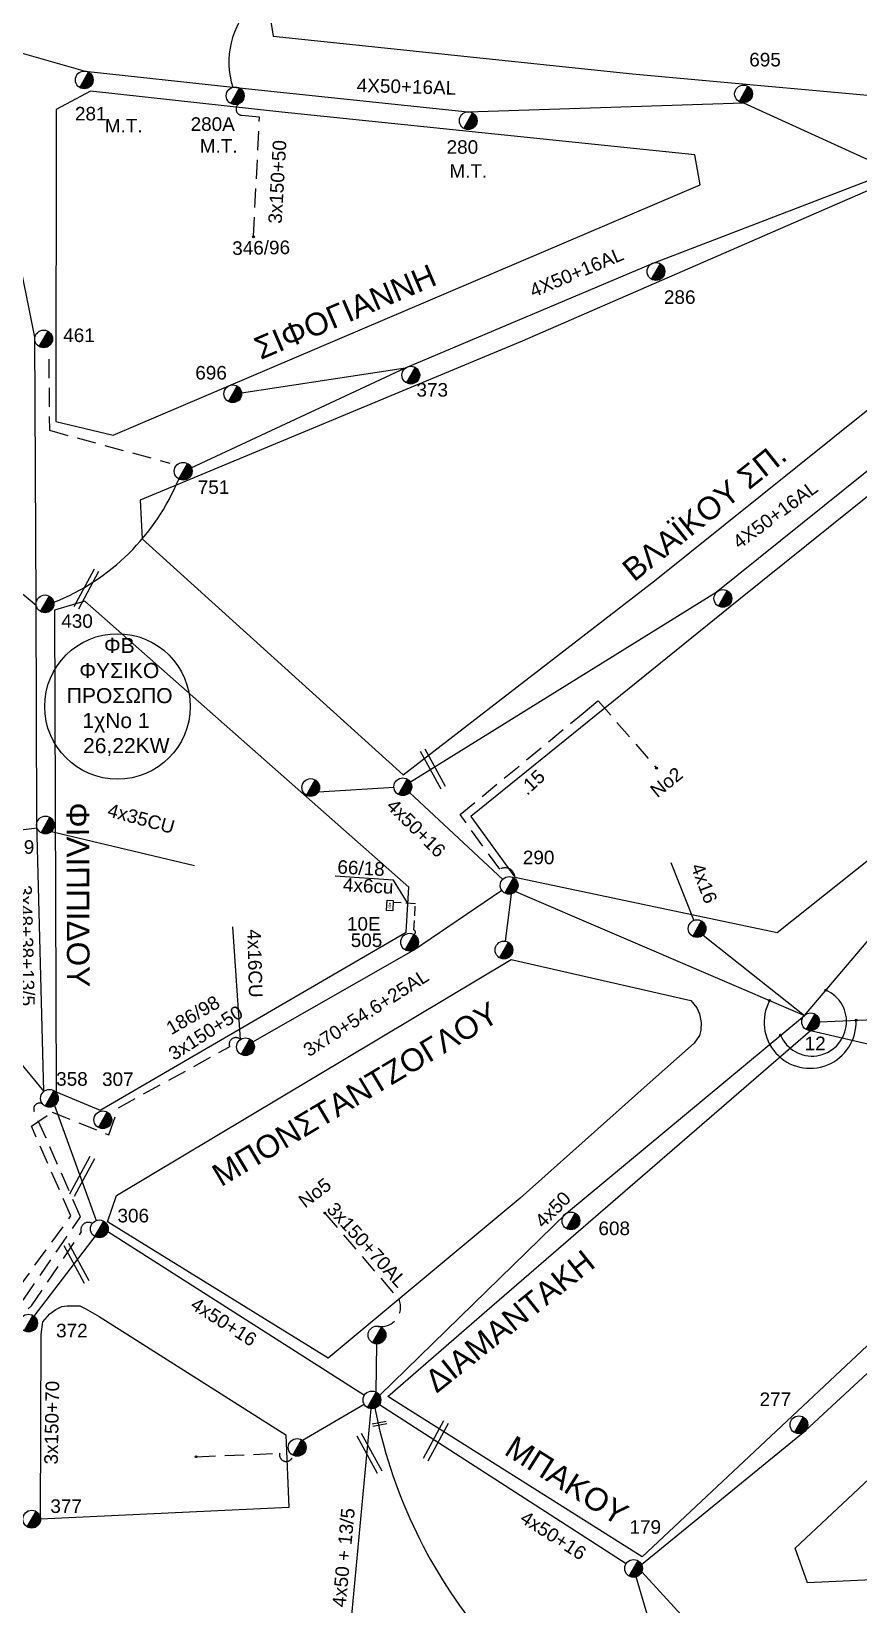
# Model space of a CAD drawing. Header units: millimetres. Extents: x 1421 to 10994, y 848 to 1896.
# Drawn here: x 9232.8 to 9342.8, y 953.6 to 1162.6 of the extents above; entities that cross this region are included whole.
import ezdxf
from ezdxf.enums import TextEntityAlignment as Align

# ---------------------------------------------------------------- set-up
doc = ezdxf.new("R2010")
doc.units = ezdxf.units.MM
doc.linetypes.add('DASHED', pattern=[19.05, 12.7, -6.35])
for name, color, linetype, lineweight in [('.15AL', 7, 'DASHED', 30), ('2X8.5', 7, 'Continuous', 30), ('3x150+50', 7, 'Continuous', 30), ('3x150+50 XLPE', 7, 'SYN_LINE', 30), ('3x150+70', 7, 'Continuous', 30), ('3X48+35+13_5', 7, 'Continuous', 30), ('3x48+38+13_5', 7, 'Continuous', 30), ('3x70+54.6+25 AL', 7, 'SYN_LINE', 30), ('4x13', 7, 'Continuous', 30), ('4x16', 7, 'Continuous', 30), ('4x35CU', 7, 'DASHED', 30), ('4x50', 7, 'Continuous', 30), ('4x50 + 13_5', 7, 'SYN_LINE', 30), ('4x50+16', 7, 'Continuous', 30), ('4x6', 7, 'SYN_LINE', 30), ('Άγνωστα', 7, 'Continuous', 30), ('Υπόγεια καλώδια Παροχών ΧΤ   4x50AL', 7, 'DASHED', 30), ('Υπόγεια καλώδια Παροχών ΧΤ   4x6', 7, 'DASHED', 30)]:
    doc.layers.add(name, color=color, linetype=linetype, lineweight=lineweight)
for name, color, linetype in [('Pillar OTE', 7, 'Continuous'), ('TEXT ΚΑΛΩΔΙΩΝ', 7, 'Continuous'), ('Επιγραφές - Σχήματα', 7, 'Continuous'), ('Μηχανική τομή', 7, 'Continuous'), ('ΝΕΚΡΟ', 7, 'DASHED'), ('Στύλος ΦΜ', 7, 'Continuous'), ('Στύλος ΦΜ @ 1', 7, 'Continuous'), ('Συνδέσεις', 7, 'Continuous'), ('Τομή', 7, 'Continuous'), ('Υπόβαθρο ΔΕΗ', 7, 'Continuous')]:
    doc.layers.add(name, color=color, linetype=linetype)
doc.styles.add('arial', font='arial.ttf', dxfattribs={"height": 3})
doc.styles.get("Standard").update_dxf_attribs({"font": 'arial.ttf', "height": 1.8})
doc.linetypes.add('SYN_LINE', pattern='A,0.5,-0.0001,["/\\/\\/\\/",Standard,S=0.1,R=0,X=0,Y=-0.05],-0.25', length=0.7501)
doc.dimstyles.new('ISO-25', dxfattribs={"dimtxt": 2.5, "dimasz": 2.5, "dimexe": 1.25, "dimexo": 0.625, "dimtad": 1, "dimtxsty": 'Standard', "dimcen": 2.5, "dimadec": 0, "dimazin": 0, "dimtfac": 1, "dimtmove": 0, "dimatfit": 3, "dimfxl": 1, "dimarcsym": 0})

# ---------------------------------------------------------------- blocks, each defined once
blk = doc.blocks.new('ΥΠΑΡΧΩΝ ΤΣΙΜΕΝΤΕΝΙΟΣ ΣΤΥΛΟΣ')
at = {"layer": 'Στύλος ΦΜ'}
blk.add_hatch(color=7, dxfattribs=at).paths.add_polyline_path([(-1.29, -2.28, 0.574793), (2.62, 0, 0.268822), (1.3, 2.27)])
at = {"layer": 'Στύλος ΦΜ', "color": 7}
blk.add_line((-1.29, -2.28), (1.3, 2.27), dxfattribs=at)
blk.add_circle((0, 0), 2.62, dxfattribs=at)
at = {"layer": 'Στύλος ΦΜ', "flags": 4}
for tag, p in [('ΑΡΙΘΜΟΣ', (-4.68, 8.05)), ('ΤΥΠΟΣ', (-4.91, 3.03))]:
    blk.add_attdef(tag, p, '', height=4, dxfattribs=at)
blk = doc.blocks.new('_ΣΥΝΔΕΣΗ')
at = {"layer": 'Συνδέσεις', "linetype": 'SYN_LINE', "ltscale": 40}
blk.add_hatch(color=256, dxfattribs=at).paths.add_polyline_path([(0.5, -0.01, 1), (-0.5, -0.01, 1)])
at = {"layer": 'Συνδέσεις'}
blk.add_circle((0, -0.01), 0.5, dxfattribs=at)
blk = doc.blocks.new('ΤΟΜΗ')
at = {"layer": 'Τομή', "ltscale": 40}
for p, q in [((11.33, -0.65), (-11.4, -0.65)), ((11.33, -3.42), (-11.4, -3.42))]:
    blk.add_line(p, q, dxfattribs=at)
blk = doc.blocks.new('ΜΗΧΑΝΙΚΗ ΤΟΜΗ')
at = {"layer": 'Μηχανική τομή', "ltscale": 40}
for p, q in [((-3.79, 1.21), (3.79, 1.21)), ((3.79, -0.34), (-3.79, -0.34))]:
    blk.add_line(p, q, dxfattribs=at)
blk = doc.blocks.new('PILLAR ΟΤΕ')
at = {"layer": 'Pillar OTE', "ltscale": 40}
blk.add_lwpolyline([(-3.3, 2), (3.4, 2), (3.4, -2), (-3.3, -2)], close=True, dxfattribs=at)
at = {"layer": 'Pillar OTE', "insert": (-1.8, 0.7), "char_height": 1.357, "width": 109.961, "attachment_point": 1}
blk.add_mtext('{\\fArial|b1|i0|c161|p34;OTE}', dxfattribs=at)

msp = doc.modelspace()

# ---------------------------------------------------------------- linework, layer by layer
at = {"layer": '.15AL', "color": 151, "linetype": 'DASHED', "lineweight": -3, "ltscale": 0.2}
msp.add_lwpolyline([(9297.1, 1050.27, 0.557333), (9295.09, 1051.32), (9289.8, 1058.57), (9306.17, 1072.05)], format="xyb", dxfattribs=at)
at = {"layer": '2X8.5', "color": 62, "linetype": 'Continuous', "lineweight": -3, "ltscale": 0.2}
msp.add_lwpolyline([(9223.52, 1035.06), (9234.49, 1021.78)], dxfattribs=at)
at = {"layer": '3x150+50', "color": 151, "linetype": 'DASHED', "lineweight": -3, "ltscale": 0.2}
msp.add_lwpolyline([(9262.36, 1135.42), (9263.16, 1151.23), (9260.78, 1151.48, -0.733055), (9260.47, 1153.04, -1.329766)], format="xyb", dxfattribs=at)
at = {"layer": '3x150+50 XLPE', "color": 151, "linetype": 'DASHED', "lineweight": -3, "ltscale": 0.2}
msp.add_lwpolyline([(9306.17, 1072.05), (9308.16, 1073.69), (9315.92, 1064.74)], dxfattribs=at)
msp.add_lwpolyline([(9214.62, 999.6, -0.772418), (9222.95, 999.6), (9222.95, 992.89), (9227.49, 992.72), (9231.07, 995.61), (9238.09, 1005.24), (9232.84, 1017.17), (9235.59, 1019.05), (9243.14, 1016.01), (9244.4, 1019.62), (9259.17, 1027.71, -0.793708), (9260.63, 1028.7)], format="xyb", dxfattribs=at)
at = {"layer": '3x150+50 XLPE', "color": 62, "linetype": 'DASHED', "lineweight": -3, "ltscale": 0.2}
msp.add_lwpolyline([(9215.6, 999.43, -0.84291), (9222.08, 999.12), (9222.1, 991.76), (9228.44, 991.51), (9231.82, 994.18), (9239.37, 1005.11), (9233.21, 1019.16, -0.74922), (9234.34, 1020.11, -0.93946)], format="xyb", dxfattribs=at)
at = {"layer": '3x150+50 XLPE', "color": 27, "linetype": 'DASHED', "lineweight": -3, "ltscale": 0.2}
for points in [[(9216.59, 999.26, -0.869353), (9221.24, 997.98), (9221.11, 990.76), (9229.5, 990.46), (9232.84, 993.29), (9239.46, 1003.08, -0.698509), (9240.93, 1004.25, -2.217827)], [(9254.75, 973.26), (9265.84, 973.71, 1.096813), (9267.58, 973.46, -0.934953)]]:
    msp.add_lwpolyline(points, format="xyb", dxfattribs=at)
at = {"layer": '3x150+70', "color": 27, "linetype": 'DASHED', "lineweight": -3, "ltscale": 0.2}
msp.add_lwpolyline([(9271.82, 1005.63), (9281.69, 994.17, -0.611374), (9278.75, 990.61, -2.46988)], format="xyb", dxfattribs=at)
at = {"layer": '3X48+35+13_5', "color": 2, "linetype": 'Continuous', "lineweight": -3, "ltscale": 0.2}
for points in [[(9235.92, 1019.91), (9241.46, 1004.64)], [(9241.28, 1002.51), (9233.18, 991.94)]]:
    msp.add_lwpolyline(points, dxfattribs=at)
at = {"layer": '3x48+38+13_5', "color": 62, "linetype": 'Continuous', "lineweight": -3, "ltscale": 0.2}
msp.add_lwpolyline([(9234.49, 1021.78), (9233.57, 1057.49), (9233.49, 1086.77), (9233.31, 1121.99), (9225.65, 1159.97)], dxfattribs=at)
at = {"layer": '3x70+54.6+25 AL', "color": 151, "linetype": 'SYN_LINE', "lineweight": -3, "ltscale": 10}
msp.add_lwpolyline([(9262.27, 1028.37), (9283.62, 1040.56), (9295.35, 1048.51)], dxfattribs=at)
at = {"layer": '3x70+54.6+25 AL', "color": 151, "linetype": 'SYN_LINE', "lineweight": -3, "ltscale": 15}
for points in [[(9260.63, 1028.7), (9259.61, 1043.66)], [(9322.1, 1042.55), (9335.57, 1031.89)]]:
    msp.add_lwpolyline(points, dxfattribs=at)
at = {"layer": '3x70+54.6+25 AL', "color": 151, "linetype": 'SYN_LINE', "lineweight": -3, "ltscale": 20}
msp.add_arc((9345.39, 992.9), 68.2, 191.1678, 218.7687, dxfattribs=at)
at = {"layer": '4x13', "color": 1, "lineweight": -3, "ltscale": 15}
msp.add_lwpolyline([(9260.78, 1114.61), (9282.56, 1117.91)], dxfattribs=at)
at = {"layer": '4x16', "color": 151, "linetype": 'SYN_LINE', "lineweight": -3, "ltscale": 9}
msp.add_lwpolyline([(9317.82, 1052.22), (9320.87, 1044.51)], dxfattribs=at)
at = {"layer": '4x35CU', "color": 62, "linetype": 'SYN_LINE', "lineweight": -3, "ltscale": 15}
msp.add_lwpolyline([(9235.52, 1056.33), (9254.53, 1051.82)], dxfattribs=at)
at = {"layer": '4x50', "color": 1, "lineweight": -3, "ltscale": 15}
msp.add_lwpolyline([(9235.81, 1086.78, 0.203544), (9252.42, 1103.16, 1.019307)], format="xyb", dxfattribs=at)
at = {"layer": '4x50', "color": 27, "linetype": 'Continuous', "lineweight": -3, "ltscale": 0.2}
for points in [[(9279.12, 981.37), (9303.94, 1005.61), (9335.57, 1031.89), (9347.51, 1045.92), (9375.14, 1066.79)], [(9268.85, 975.44), (9277.05, 980.24)]]:
    msp.add_lwpolyline(points, dxfattribs=at)
at = {"layer": '4x50 + 13_5', "color": 1, "linetype": 'Continuous', "lineweight": -3, "ltscale": 0.2}
msp.add_lwpolyline([(9115.44, 1071.99), (9139.54, 1068.09), (9165.31, 1063.4), (9192.37, 1058.29), (9213.73, 1054.38), (9233.59, 1056.83)], dxfattribs=at)
at = {"layer": '4x50 + 13_5', "color": 151, "linetype": 'Continuous', "lineweight": -3, "ltscale": 0.2}
msp.add_lwpolyline([(9277.37, 902.01), (9275.8, 925.29), (9275.06, 948.43), (9277.98, 979.63)], dxfattribs=at)
at = {"layer": '4x50 + 13_5', "color": 6, "linetype": 'Continuous', "lineweight": -3, "ltscale": 0.2}
msp.add_lwpolyline([(9353.55, 861.33), (9341.54, 888.72), (9327.75, 917.84), (9320.24, 933.38), (9313.21, 957.29)], dxfattribs=at)
at = {"layer": '4x50+16', "color": 151, "linetype": 'Continuous', "lineweight": -3, "ltscale": 15}
msp.add_lwpolyline([(9262.27, 1166.3, 0.279235), (9259.6, 1155.21, 1.910652)], format="xyb", dxfattribs=at)
for points in [[(9226.6, 1161.14), (9239.99, 1157.36), (9259.6, 1155.21), (9290.84, 1151.94), (9327.47, 1153.15), (9346.03, 1144.69)], [(9271, 1061.61), (9281.03, 1062.2)], [(9283.09, 1061.5), (9295.47, 1049.97)], [(9297.19, 1048.36), (9335.57, 1031.89)], [(9337.57, 1031.03), (9368.56, 1032.37), (9390.36, 1028.55)]]:
    msp.add_lwpolyline(points, dxfattribs=at)
at = {"layer": '4x50+16', "color": 1, "lineweight": -3, "ltscale": 15}
msp.add_lwpolyline([(9254.09, 1104.64), (9282.56, 1117.91), (9315.46, 1131.84), (9345.82, 1143.49)], dxfattribs=at)
at = {"layer": '4x50+16', "color": 206, "linetype": 'Continuous', "lineweight": -3, "ltscale": 0.2}
msp.add_lwpolyline([(9389.64, 1139.85), (9365.28, 1121.65), (9343.85, 1104.18), (9323.85, 1088.07), (9283.2, 1062.89)], dxfattribs=at)
at = {"layer": '4x50+16', "color": 62, "linetype": 'Continuous', "lineweight": -3, "ltscale": 0.2}
msp.add_lwpolyline([(9233.49, 1086.37), (9212.19, 1103.98)], dxfattribs=at)
at = {"layer": '4x50+16', "color": 6, "linetype": 'Continuous', "lineweight": -3, "ltscale": 0.2}
for points in [[(9313.93, 958.93), (9335.69, 976.68), (9360.44, 999.6), (9390.66, 1027.54)], [(9279.08, 980.18), (9311.88, 959.06)]]:
    msp.add_lwpolyline(points, dxfattribs=at)
at = {"layer": '4x50+16', "color": 27, "linetype": 'Continuous', "lineweight": -3, "ltscale": 0.2}
for points in [[(9242.98, 1003.16), (9277.09, 981.44)], [(9278.67, 981.82), (9278.75, 988.26)]]:
    msp.add_lwpolyline(points, dxfattribs=at)
at = {"layer": '4x50+16', "color": 151, "lineweight": -3, "ltscale": 0.2}
msp.add_lwpolyline([(9398.78, 892.5), (9369.35, 913.08), (9333.56, 936.57), (9313.96, 957.96)], dxfattribs=at)
at = {"layer": '4x6', "color": 151, "linetype": 'SYN_LINE', "lineweight": -3, "ltscale": 8}
msp.add_lwpolyline([(9296.58, 1048.02), (9295.79, 1041.75)], dxfattribs=at)
at = {"layer": 'ΝΕΚΡΟ', "lineweight": -3, "ltscale": 0.2}
msp.add_lwpolyline([(9235.15, 1119.1), (9235.23, 1109.63), (9251.23, 1105.27)], dxfattribs=at)
at = {"layer": 'Υπόβαθρο ΔΕΗ', "lineweight": -3, "ltscale": 0.1}
for points in [[(9264.33, 1165.95), (9264.96, 1162), (9312.72, 1157.01), (9353.69, 1153.26), (9394.91, 1194.43), (9383.58, 1207.8), (9353.76, 1197.27), (9320.61, 1185.54), (9289.65, 1174.68)], [(9240.69, 1154.71), (9236.11, 1152.24), (9236.1, 1110.81), (9243.7, 1108.98), (9321.71, 1142.24), (9321.01, 1146.21), (9266.12, 1151.91)], [(9247.58, 1095.21), (9282.26, 1063.87), (9315.63, 1089.64), (9372.45, 1135.15), (9371.63, 1140.45), (9358, 1141.91), (9347.11, 1142.83), (9298.04, 1121.47), (9247.31, 1100.36)], [(9291.24, 1058.3), (9297.1, 1050.27), (9331.95, 1042.89), (9360.99, 1066.03), (9435.95, 1125.78), (9435.48, 1134.22), (9391.2, 1138.99), (9362.84, 1115.98), (9326.85, 1087.11)], [(9272.29, 986.33), (9242.97, 1004.48), (9244.14, 1007.96), (9296.58, 1039.31), (9320.47, 1033.86), (9321.26, 1032.91), (9321.63, 1032.08), (9321.83, 1030.94), (9321.79, 1029.95), (9321.62, 1029.2), (9320.91, 1028.21), (9315.08, 1023), (9297.79, 1007.62)], [(9375.01, 1020.88), (9375.39, 1017.48), (9353.16, 996.68), (9313.99, 959.95), (9280.19, 981.27), (9293.35, 992.68), (9336.39, 1029.88)], [(9393.26, 1016.28), (9443.65, 1004.61), (9444.52, 998.97), (9401.55, 959.57), (9336, 956.51), (9334.33, 961.1)], [(9266.66, 976.16), (9267.05, 966.53), (9234.06, 964.96), (9234.13, 989.49), (9234.38, 991.19), (9235.3, 992.25), (9236.07, 992.82), (9236.88, 993.2), (9237.59, 993.31), (9238.65, 993.31), (9239.27, 993.31), (9239.98, 992.93), (9241.83, 991.9)]]:
    msp.add_lwpolyline(points, close=True, dxfattribs=at)
msp.add_lwpolyline([(9282.99, 1048.95), (9239.96, 1086.94), (9235.92, 1085.74), (9236.13, 1021.75), (9241.97, 1019.28), (9282.65, 1042.95), (9282.99, 1048.95)], dxfattribs=at)
at = {"layer": 'Υπόβαθρο ΔΕΗ', "lineweight": -3}
msp.add_circle((9244.28, 1072.94), 9.67, dxfattribs=at)
for centre, radius, start, end in [((9336.6, 1031.06), 4.57, 203.1454, 66.5067), ((9336.32, 1030.97), 6.11, 151.6175, 2.5512)]:
    msp.add_arc(centre, radius, start, end, dxfattribs=at)
at = {"layer": 'Υπόγεια καλώδια Παροχών ΧΤ   4x6', "color": 151, "linetype": 'DASHED', "lineweight": -3, "ltscale": 0.1}
msp.add_lwpolyline([(9283.69, 1042.64, 0.676104), (9283.67, 1043.23), (9283.87, 1046.72), (9280.93, 1046.89)], format="xyb", dxfattribs=at)

# ---------------------------------------------------------------- block references
at = {"layer": 'Pillar OTE', "xscale": 0.2059865050617821, "yscale": 0.2059865050617821, "zscale": 0.2059865050617821, "rotation": 87}
msp.add_blockref('PILLAR ΟΤΕ', (9280.48, 1046.47), dxfattribs=at)
at = {"layer": 'Μηχανική τομή', "xscale": 0.249999999999919, "yscale": 0.249999999999919, "zscale": 0.249999999999919, "rotation": 11.04492557773961}
msp.add_blockref('ΜΗΧΑΝΙΚΗ ΤΟΜΗ', (9279.12, 977.52), dxfattribs=at)
at = {"layer": 'Στύλος ΦΜ @ 1', "color": 1, "lineweight": -3, "ltscale": 40}
ref = msp.add_blockref('ΥΠΑΡΧΩΝ ΤΣΙΜΕΝΤΕΝΙΟΣ ΣΤΥΛΟΣ', (9327.48, 1154.32), dxfattribs=dict(at, xscale=0.4499999999998181, yscale=0.4499999999998181, zscale=0.4499999999998181))
ref.add_attrib('ΑΡΙΘΜΟΣ', '695', (9328.24, 1157.98), dxfattribs={"layer": 'Στύλος ΦΜ', "height": 1.8, "flags": 4})
ref = msp.add_blockref('ΥΠΑΡΧΩΝ ΤΣΙΜΕΝΤΕΝΙΟΣ ΣΤΥΛΟΣ', (9239.86, 1156.19), dxfattribs=dict(at, xscale=0.4499999999998181, yscale=0.4499999999998181, zscale=0.4499999999998181))
ref.add_attrib('ΤΥΠΟΣ', 'M.T.', (9242.59, 1149.2), dxfattribs={"layer": 'Στύλος ΦΜ', "height": 1.8, "flags": 4})
ref.add_attrib('ΑΡΙΘΜΟΣ', '281', (9238.63, 1150.8), dxfattribs={"layer": 'Στύλος ΦΜ', "height": 1.8, "flags": 4})
ref = msp.add_blockref('ΥΠΑΡΧΩΝ ΤΣΙΜΕΝΤΕΝΙΟΣ ΣΤΥΛΟΣ', (9259.92, 1154.08), dxfattribs=dict(at, xscale=0.4499999999998181, yscale=0.4499999999998181, zscale=0.4499999999998181))
ref.add_attrib('ΤΥΠΟΣ', 'M.T.', (9255.22, 1146.52), dxfattribs={"layer": 'Στύλος ΦΜ', "height": 1.8, "flags": 4})
ref.add_attrib('ΑΡΙΘΜΟΣ', '280A', (9254, 1149.42), dxfattribs={"layer": 'Στύλος ΦΜ', "height": 1.8, "flags": 4})
ref = msp.add_blockref('ΥΠΑΡΧΩΝ ΤΣΙΜΕΝΤΕΝΙΟΣ ΣΤΥΛΟΣ', (9290.89, 1150.77), dxfattribs=dict(at, xscale=0.4499999999998181, yscale=0.4499999999998181, zscale=0.4499999999998181))
ref.add_attrib('ΤΥΠΟΣ', 'M.T.', (9288.39, 1143.19), dxfattribs={"layer": 'Στύλος ΦΜ', "height": 1.8, "flags": 4})
ref.add_attrib('ΑΡΙΘΜΟΣ', '280', (9288.02, 1146.37), dxfattribs={"layer": 'Στύλος ΦΜ', "height": 1.8, "flags": 4})
ref = msp.add_blockref('ΥΠΑΡΧΩΝ ΤΣΙΜΕΝΤΕΝΙΟΣ ΣΤΥΛΟΣ', (9315.84, 1130.73), dxfattribs=dict(at, xscale=0.4499999999998181, yscale=0.4499999999998181, zscale=0.4499999999998181))
ref.add_attrib('ΑΡΙΘΜΟΣ', '286', (9316.9, 1126.43), dxfattribs={"layer": 'Στύλος ΦΜ', "height": 1.8, "flags": 4})
ref = msp.add_blockref('ΥΠΑΡΧΩΝ ΤΣΙΜΕΝΤΕΝΙΟΣ ΣΤΥΛΟΣ', (9234.47, 1121.77), dxfattribs=dict(at, xscale=0.4499999999998181, yscale=0.4499999999998181, zscale=0.4499999999998181))
ref.add_attrib('ΑΡΙΘΜΟΣ', '461', (9237.07, 1121.36), dxfattribs={"layer": 'Στύλος ΦΜ', "height": 1.8, "flags": 4})
ref = msp.add_blockref('ΥΠΑΡΧΩΝ ΤΣΙΜΕΝΤΕΝΙΟΣ ΣΤΥΛΟΣ', (9259.6, 1114.48), dxfattribs=dict(at, xscale=0.4499999999998181, yscale=0.4499999999998181, zscale=0.4499999999998181))
ref.add_attrib('ΑΡΙΘΜΟΣ', '696', (9254.62, 1116.38), dxfattribs={"layer": 'Στύλος ΦΜ', "height": 1.8, "flags": 4})
ref = msp.add_blockref('ΥΠΑΡΧΩΝ ΤΣΙΜΕΝΤΕΝΙΟΣ ΣΤΥΛΟΣ', (9283.26, 1116.96), dxfattribs=dict(at, xscale=0.4499999999998181, yscale=0.4499999999998181, zscale=0.4499999999998181))
ref.add_attrib('ΑΡΙΘΜΟΣ', '373', (9284.01, 1114.11), dxfattribs={"layer": 'Στύλος ΦΜ', "height": 1.8, "flags": 4})
ref = msp.add_blockref('ΥΠΑΡΧΩΝ ΤΣΙΜΕΝΤΕΝΙΟΣ ΣΤΥΛΟΣ', (9253.01, 1104.19), dxfattribs=dict(at, xscale=0.4499999999998181, yscale=0.4499999999998181, zscale=0.4499999999998181))
ref.add_attrib('ΑΡΙΘΜΟΣ', '751', (9254.95, 1101.18), dxfattribs={"layer": 'Στύλος ΦΜ', "height": 1.8, "flags": 4})
ref = msp.add_blockref('ΥΠΑΡΧΩΝ ΤΣΙΜΕΝΤΕΝΙΟΣ ΣΤΥΛΟΣ', (9234.65, 1086.57), dxfattribs=dict(at, xscale=0.4499999999998181, yscale=0.4499999999998181, zscale=0.4499999999998181))
ref.add_attrib('ΑΡΙΘΜΟΣ', '430', (9236.81, 1083.39), dxfattribs={"layer": 'Στύλος ΦΜ', "height": 1.8, "flags": 4})
at = {"layer": 'Στύλος ΦΜ @ 1', "color": 1, "lineweight": -3, "ltscale": 40, "xscale": 0.4499999999998181, "yscale": 0.4499999999998181, "zscale": 0.4499999999998181}
for p in [(9324.73, 1087.29), (9269.96, 1062.17), (9282.2, 1062.27), (9321.31, 1043.42), (9295.64, 1040.58), (9261.29, 1027.72), (9278.77, 989.43), (9278.09, 980.8), (9268.16, 974.49)]:
    msp.add_blockref('ΥΠΑΡΧΩΝ ΤΣΙΜΕΝΤΕΝΙΟΣ ΣΤΥΛΟΣ', p, dxfattribs=at)
at = {"layer": 'Στύλος ΦΜ @ 1', "color": 1, "lineweight": -3, "ltscale": 40}
ref = msp.add_blockref('ΥΠΑΡΧΩΝ ΤΣΙΜΕΝΤΕΝΙΟΣ ΣΤΥΛΟΣ', (9234.71, 1057.19), dxfattribs=dict(at, xscale=0.4499999999998181, yscale=0.4499999999998181, zscale=0.4499999999998181))
ref.add_attrib('ΑΡΙΘΜΟΣ', '359', (9229.03, 1053.37), dxfattribs={"layer": 'Στύλος ΦΜ', "height": 1.8, "flags": 4})
ref = msp.add_blockref('ΥΠΑΡΧΩΝ ΤΣΙΜΕΝΤΕΝΙΟΣ ΣΤΥΛΟΣ', (9296.33, 1049.17), dxfattribs=dict(at, xscale=0.4499999999998181, yscale=0.4499999999998181, zscale=0.4499999999998181))
ref.add_attrib('ΑΡΙΘΜΟΣ', '290', (9298.15, 1051.98), dxfattribs={"layer": 'Στύλος ΦΜ', "height": 1.8, "flags": 4})
ref = msp.add_blockref('ΥΠΑΡΧΩΝ ΤΣΙΜΕΝΤΕΝΙΟΣ ΣΤΥΛΟΣ', (9283.1, 1041.62), dxfattribs=dict(at, xscale=0.4499999999998181, yscale=0.4499999999998181, zscale=0.4499999999998181))
ref.add_attrib('ΤΥΠΟΣ', '10E', (9274.77, 1043.16), dxfattribs={"layer": 'Στύλος ΦΜ', "height": 1.8, "flags": 4})
ref.add_attrib('ΑΡΙΘΜΟΣ', '505', (9275.28, 1040.98), dxfattribs={"layer": 'Στύλος ΦΜ', "height": 1.8, "flags": 4})
ref = msp.add_blockref('ΥΠΑΡΧΩΝ ΤΣΙΜΕΝΤΕΝΙΟΣ ΣΤΥΛΟΣ', (9336.39, 1031.05), dxfattribs=dict(at, xscale=0.4499999999998181, yscale=0.4499999999998181, zscale=0.4499999999998181))
ref.add_attrib('ΑΡΙΘΜΟΣ', '12', (9335.6, 1027.27), dxfattribs={"layer": 'Στύλος ΦΜ', "height": 1.8, "flags": 4})
ref = msp.add_blockref('ΥΠΑΡΧΩΝ ΤΣΙΜΕΝΤΕΝΙΟΣ ΣΤΥΛΟΣ', (9235.24, 1020.87), dxfattribs=dict(at, xscale=0.4499999999998181, yscale=0.4499999999998181, zscale=0.4499999999998181))
ref.add_attrib('ΑΡΙΘΜΟΣ', '358', (9236.13, 1022.55), dxfattribs={"layer": 'Στύλος ΦΜ', "height": 1.8, "flags": 4})
ref = msp.add_blockref('ΥΠΑΡΧΩΝ ΤΣΙΜΕΝΤΕΝΙΟΣ ΣΤΥΛΟΣ', (9242.33, 1018.02), dxfattribs=dict(at, xscale=0.4499999999998181, yscale=0.4499999999998181, zscale=0.4499999999998181))
ref.add_attrib('ΑΡΙΘΜΟΣ', '307', (9242.23, 1022.52), dxfattribs={"layer": 'Στύλος ΦΜ', "height": 1.8, "flags": 4})
ref = msp.add_blockref('ΥΠΑΡΧΩΝ ΤΣΙΜΕΝΤΕΝΙΟΣ ΣΤΥΛΟΣ', (9241.87, 1003.53), dxfattribs=dict(at, xscale=0.4499999999998181, yscale=0.4499999999998181, zscale=0.4499999999998181))
ref.add_attrib('ΑΡΙΘΜΟΣ', '306', (9244.28, 1004.39), dxfattribs={"layer": 'Στύλος ΦΜ', "height": 1.8, "flags": 4})
ref = msp.add_blockref('ΥΠΑΡΧΩΝ ΤΣΙΜΕΝΤΕΝΙΟΣ ΣΤΥΛΟΣ', (9304.54, 1004.59), dxfattribs=dict(at, xscale=0.4499999999998181, yscale=0.4499999999998181, zscale=0.4499999999998181))
ref.add_attrib('ΑΡΙΘΜΟΣ', '608', (9308.2, 1002.7), dxfattribs={"layer": 'Στύλος ΦΜ', "height": 1.8, "flags": 4})
ref = msp.add_blockref('ΥΠΑΡΧΩΝ ΤΣΙΜΕΝΤΕΝΙΟΣ ΣΤΥΛΟΣ', (9232.46, 991.01), dxfattribs=dict(at, xscale=0.4499999999998181, yscale=0.4499999999998181, zscale=0.4499999999998181))
ref.add_attrib('ΑΡΙΘΜΟΣ', '372', (9236.12, 989.12), dxfattribs={"layer": 'Στύλος ΦΜ', "height": 1.8, "flags": 4})
ref = msp.add_blockref('ΥΠΑΡΧΩΝ ΤΣΙΜΕΝΤΕΝΙΟΣ ΣΤΥΛΟΣ', (9334.84, 977.5), dxfattribs=dict(at, xscale=0.4499999999998181, yscale=0.4499999999998181, zscale=0.4499999999998181))
ref.add_attrib('ΑΡΙΘΜΟΣ', '277', (9329.61, 979.99), dxfattribs={"layer": 'Στύλος ΦΜ', "height": 1.8, "flags": 4})
ref = msp.add_blockref('ΥΠΑΡΧΩΝ ΤΣΙΜΕΝΤΕΝΙΟΣ ΣΤΥΛΟΣ', (9232.88, 964.96), dxfattribs=dict(at, xscale=0.4499999999998181, yscale=0.4499999999998181, zscale=0.4499999999998181))
ref.add_attrib('ΑΡΙΘΜΟΣ', '377', (9235.36, 965.79), dxfattribs={"layer": 'Στύλος ΦΜ', "height": 1.8, "flags": 4})
ref = msp.add_blockref('ΥΠΑΡΧΩΝ ΤΣΙΜΕΝΤΕΝΙΟΣ ΣΤΥΛΟΣ', (9312.87, 958.42), dxfattribs=dict(at, xscale=0.4499999999998181, yscale=0.4499999999998181, zscale=0.4499999999998181))
ref.add_attrib('ΑΡΙΘΜΟΣ', '179', (9312.32, 963.02), dxfattribs={"layer": 'Στύλος ΦΜ', "height": 1.8, "flags": 4})
at = {"layer": 'Συνδέσεις', "lineweight": -3, "xscale": 0.25, "yscale": 0.25, "zscale": 0.25}
for p in [(9262.36, 1135.34), (9315.92, 1064.75), (9338.42, 1035.25), (9330.95, 1033.88), (9342.43, 1031.25), (9332.4, 1029.26), (9271.82, 1005.64), (9254.75, 973.26)]:
    msp.add_blockref('_ΣΥΝΔΕΣΗ', p, dxfattribs=at)
at = {"layer": 'Τομή', "lineweight": -3}
for p, xscale, yscale, zscale, rotation in [((9239.68, 1088.78), 0.2499999999999998, 0.2499999999999998, 0.2499999999999998, 61.74320407844164), ((9285.73, 1064.43), 0.2499999999999999, 0.2499999999999999, 0.2499999999999999, 118.7086112343165), ((9239.11, 1010.73), 0.2499999999999998, 0.2499999999999998, 0.2499999999999998, 61.74320407844164), ((9238.36, 998.75), 0.2499999999999999, 0.2499999999999999, 0.2499999999999999, 118.7086112343165), ((9277.29, 973.48), 0.2499999999999999, 0.2499999999999999, 0.2499999999999999, 118.7086112343165), ((9286.12, 975.59), 0.2499999999999998, 0.2499999999999998, 0.2499999999999998, 61.74320407844164)]:
    msp.add_blockref('ΤΟΜΗ', p, dxfattribs=dict(at, xscale=xscale, yscale=yscale, zscale=zscale, rotation=rotation))

# ---------------------------------------------------------------- texts
at = {"layer": 'TEXT ΚΑΛΩΔΙΩΝ', "lineweight": -3, "ltscale": 15, "style": 'arial'}
for s, rotation, p in [('4X50+16AL', 358.3304, (9282.69, 1155.3)), ('3x150+50', 86.6783, (9265.52, 1142.64)), ('4X50+16AL', 22.7536, (9305.28, 1130.63)), ('4X50+16AL', 36.383, (9331.69, 1098.43)), ('.15', 42.8707, (9299.38, 1062.87)), ('4x35CU', 344.8145, (9247.43, 1058.05)), ('4x50+16', 315.1021, (9283.99, 1056.79)), ('4x16', 290.8652, (9322.25, 1049.45)), ('3x48+38+13/5', 271.4684, (9232.19, 1041.17)), ('4x16CU', 271.4684, (9262.55, 1038.79)), ('3x70+54.6+25AL', 32.6153, (9277.3, 1032.24)), ('3x150+50', 32.6153, (9255.99, 1029.59)), ('4x50', 45.3919, (9302.13, 1006.1)), ('3x150+70AL', 312.4053, (9277.41, 1001.42)), ('4x50+16', 327.501, (9258.42, 991.19)), ('3x150+70', 88.9805, (9235.54, 977.78)), ('4x50 + 13/5', 84.6573, (9274.32, 959.86)), ('4x50+16', 327.2212, (9302.21, 962.81))]:
    msp.add_text(s, height=1.8, rotation=rotation, dxfattribs=at).set_placement(p, align=Align.MIDDLE_CENTER)
at = {"layer": 'Άγνωστα', "lineweight": -3, "ltscale": 0.2, "char_height": 1.8, "width": 18.6352, "attachment_point": 1, "style": 'arial'}
for s, insert, rotation in [('346/96', (9259.51, 1134.73), 0.9215), ('No2', (9314.88, 1062.12), 39), ('186/98', (9250.52, 1030.8), 30), ('No5', (9268.12, 1007.65), 37.2076)]:
    msp.add_mtext(s, dxfattribs=dict(at, insert=insert, rotation=rotation))
at = {"layer": 'Υπόβαθρο ΔΕΗ', "lineweight": -3, "ltscale": 0.1, "style": 'arial'}
for s, rotation, p in [('ΣΙΦΟΓΙΑΝΝΗ', 23.0883, (9274.53, 1125.38)), ('ΒΛΑΪΚΟΥ ΣΠ.', 38.693, (9322.27, 1098.81)), ('ΦΙΛΙΠΠΙΔΟΥ', 270.1829, (9239.04, 1047.91)), ('ΜΠΟΝΣΤΑΝΤΖΟΓΛΟΥ', 30.8729, (9275.87, 1021.45)), ('ΔΙΑΜΑΝΤΑΚΗ', 38.5571, (9296.41, 991.28)), ('ΜΠΑΚΟΥ', 327.76, (9303.99, 970.09))]:
    msp.add_text(s, height=3, rotation=rotation, dxfattribs=at).set_placement(p, align=Align.MIDDLE_CENTER)
at = {"layer": 'Υπόβαθρο ΔΕΗ', "lineweight": -3, "char_height": 2, "width": 17.2548, "attachment_point": 1}
for s, insert in [('{\\W8.64836; }ΦΒ \\P{\\W4.42067; }ΦΥΣΙΚΟ \\P{\\W2.28183; }ΠΡΟΣΩΠΟ', (9235.77, 1082.05)), ('{\\W5.64925; }1χΝο 1\\P{\\W5.75643; }26,22KW', (9235.24, 1072.07))]:
    msp.add_mtext(s, dxfattribs=dict(at, insert=insert))
at = {"layer": 'Υπόγεια καλώδια Παροχών ΧΤ   4x50AL', "color": 7, "ltscale": 0.2, "char_height": 1.8, "attachment_point": 1, "rotation": 357}
for s, insert in [('66/18', (9273.56, 1052.54)), ('4x6cu', (9274.3, 1050.18))]:
    msp.add_mtext_dynamic_manual_height_columns(s, width=1.8, gutter_width=12.5, heights=[0.118], dxfattribs=dict(at, insert=insert))

# ---------------------------------------------------------------- leaders
at = {"layer": 'Επιγραφές - Σχήματα'}
msp.add_leader([(9282.81, 1046.85), (9280.94, 1049.88), (9273.23, 1050.4)], dimstyle='ISO-25', override={"dimasz": 0.1, "dimgap": 0.625, "dimtad": 0}, dxfattribs=at)

doc.saveas('drawing.dxf')
